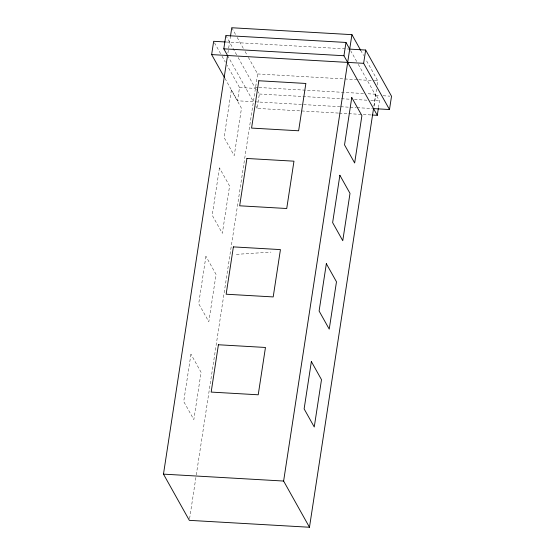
<?xml version="1.0" encoding="UTF-8"?>
<svg xmlns="http://www.w3.org/2000/svg" width="555" height="555" viewBox="0 0 555 555"><rect width="100%" height="100%" fill="white"/><g stroke="black" fill="none" stroke-linecap="round" stroke-linejoin="round"><path stroke-width="0.42" stroke-dasharray="2.77 2.08" d="M227.918 53.009L230.346 37.109M227.536 55.5L253.392 101.704L237.498 100.795L239.531 87.503L227.016 65.15M189.595 518.634L196.144 475.829M196.276 474.969L257.638 73.954L247.627 56.069M338.39 113.074L257.145 108.405L259.345 94.01L258.096 91.776M373.924 106.074L376.505 89.209M377.143 85.033L377.782 80.864L365.69 59.246M373.98 106.123L375.631 95.328L358.114 64.026M378.454 107.691L379.488 100.92L375.742 94.218L367.098 93.719M236.381 254.35L270.972 252.109M226.218 42.02L349.712 49.117M257.638 73.954L357.906 79.719M358.766 79.767L373.46 80.614M374.327 80.662L377.782 80.864M258.186 87.461L255.598 87.308L257.68 91.034M259.053 87.51L363.636 93.524M239.531 87.503L255.425 88.418L237.908 57.116M375.631 95.328L379.814 95.571M383.158 95.758L389.853 96.147M259.345 94.01L340.597 98.679M341.457 98.728L350.101 99.227M354.423 99.477L367.389 100.219M370.844 100.42L379.488 100.92M255.12 101.808L339.826 106.678M340.694 106.727L349.338 107.219M350.198 107.268L356.248 107.621M357.115 107.67L372.676 108.565M339.258 113.123L347.902 113.622M348.762 113.671L371.239 114.961M360.681 50.304L363.601 55.521M350.6 50.616L357.697 63.284M231.782 27.75L235.535 34.459M237.2 37.435L243.458 48.618M245.13 51.594L247.211 55.327M225.836 35.541L237.491 56.374M255.897 106.171L257.145 108.405M214.507 42.791L221.598 55.458M222.014 56.208L225.351 62.167M224.983 78.435L237.498 100.795M190.955 354.194L183.712 401.529L193.841 419.622L201.083 372.294L190.955 354.194M205.933 256.327L198.69 303.661L208.819 321.754L216.061 274.427L205.933 256.327M219.461 167.908L212.218 215.236L222.347 233.336L229.59 186.008L219.461 167.908M231.352 90.188L224.109 137.515L234.238 155.615L241.48 108.287L231.352 90.188"/><path stroke-width="0.83" d="M224.567 77.693L211.635 54.591L213.668 41.299L225.385 41.972M373.536 108.614L309.475 527.25L189.331 520.347L163.475 474.137L227.536 55.5L223.804 48.833L225.836 35.541L345.98 42.451L349.712 49.117L365.669 50.04L391.525 96.244L389.492 109.529L373.598 108.614M230.478 36.255L231.782 27.75L351.925 34.653L360.681 50.304M372.1 115.017L377.289 115.315L343.94 55.736L345.98 42.451M309.475 527.25L283.619 481.046L351.925 34.653M389.492 109.529L363.636 63.325L365.669 50.04M377.289 115.315L378.323 108.537M223.804 48.833L343.94 55.736M211.635 54.591L363.636 63.325M163.475 474.137L283.619 481.046M218.406 344.759L211.164 392.087L258.221 394.792L265.463 347.465L218.406 344.759M233.384 246.892L226.142 294.219L273.199 296.925L280.442 249.597L233.384 246.892M246.913 158.473L239.67 205.801L286.727 208.507L293.97 161.179L246.913 158.473M258.803 80.752L251.561 128.08L298.625 130.786L305.867 83.458L258.803 80.752M311.369 361.562L304.126 408.889L314.255 426.989L321.498 379.662L311.369 361.562M326.347 263.694L319.104 311.022L329.233 329.122L336.476 281.794L326.347 263.694M339.875 175.276L332.632 222.604L342.761 240.703L350.004 193.369L339.875 175.276M351.773 97.555L344.53 144.883L354.659 162.983L361.902 115.648L351.773 97.555"/></g></svg>
